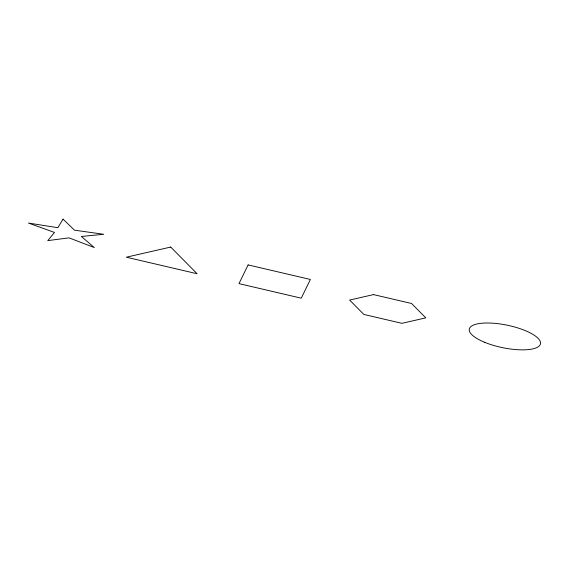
<?xml version="1.0" encoding="UTF-8"?>
<svg xmlns="http://www.w3.org/2000/svg" width="569" height="569" viewBox="0 0 569 569"><rect width="100%" height="100%" fill="white"/><g stroke="black" fill="none" stroke-linecap="round" stroke-linejoin="round"><path stroke-width="0.85" d="M248.112 264.912L238.98 283.625L301.257 298.184L310.382 279.464L248.112 264.912M63.045 219.136L57.867 227.707L28.45 223.055L54.496 232.451L47.76 240.623L69.034 237.856L94.29 247.558L81.388 236.462L103.736 234.286L74.489 230.182L63.045 219.136M170.707 247.053L126.339 257.202L197.109 273.746L170.707 247.053M373.506 294.6L349.629 300.062L363.833 314.429L401.92 323.327L425.797 317.865L411.593 303.497L373.506 294.6M484.781 342.353A36.352 11.472 11.7 0 0 540.45 343.911A36.352 11.472 11.7 0 0 489.411 323.021A36.352 11.472 11.7 0 0 484.781 342.353"/></g></svg>
